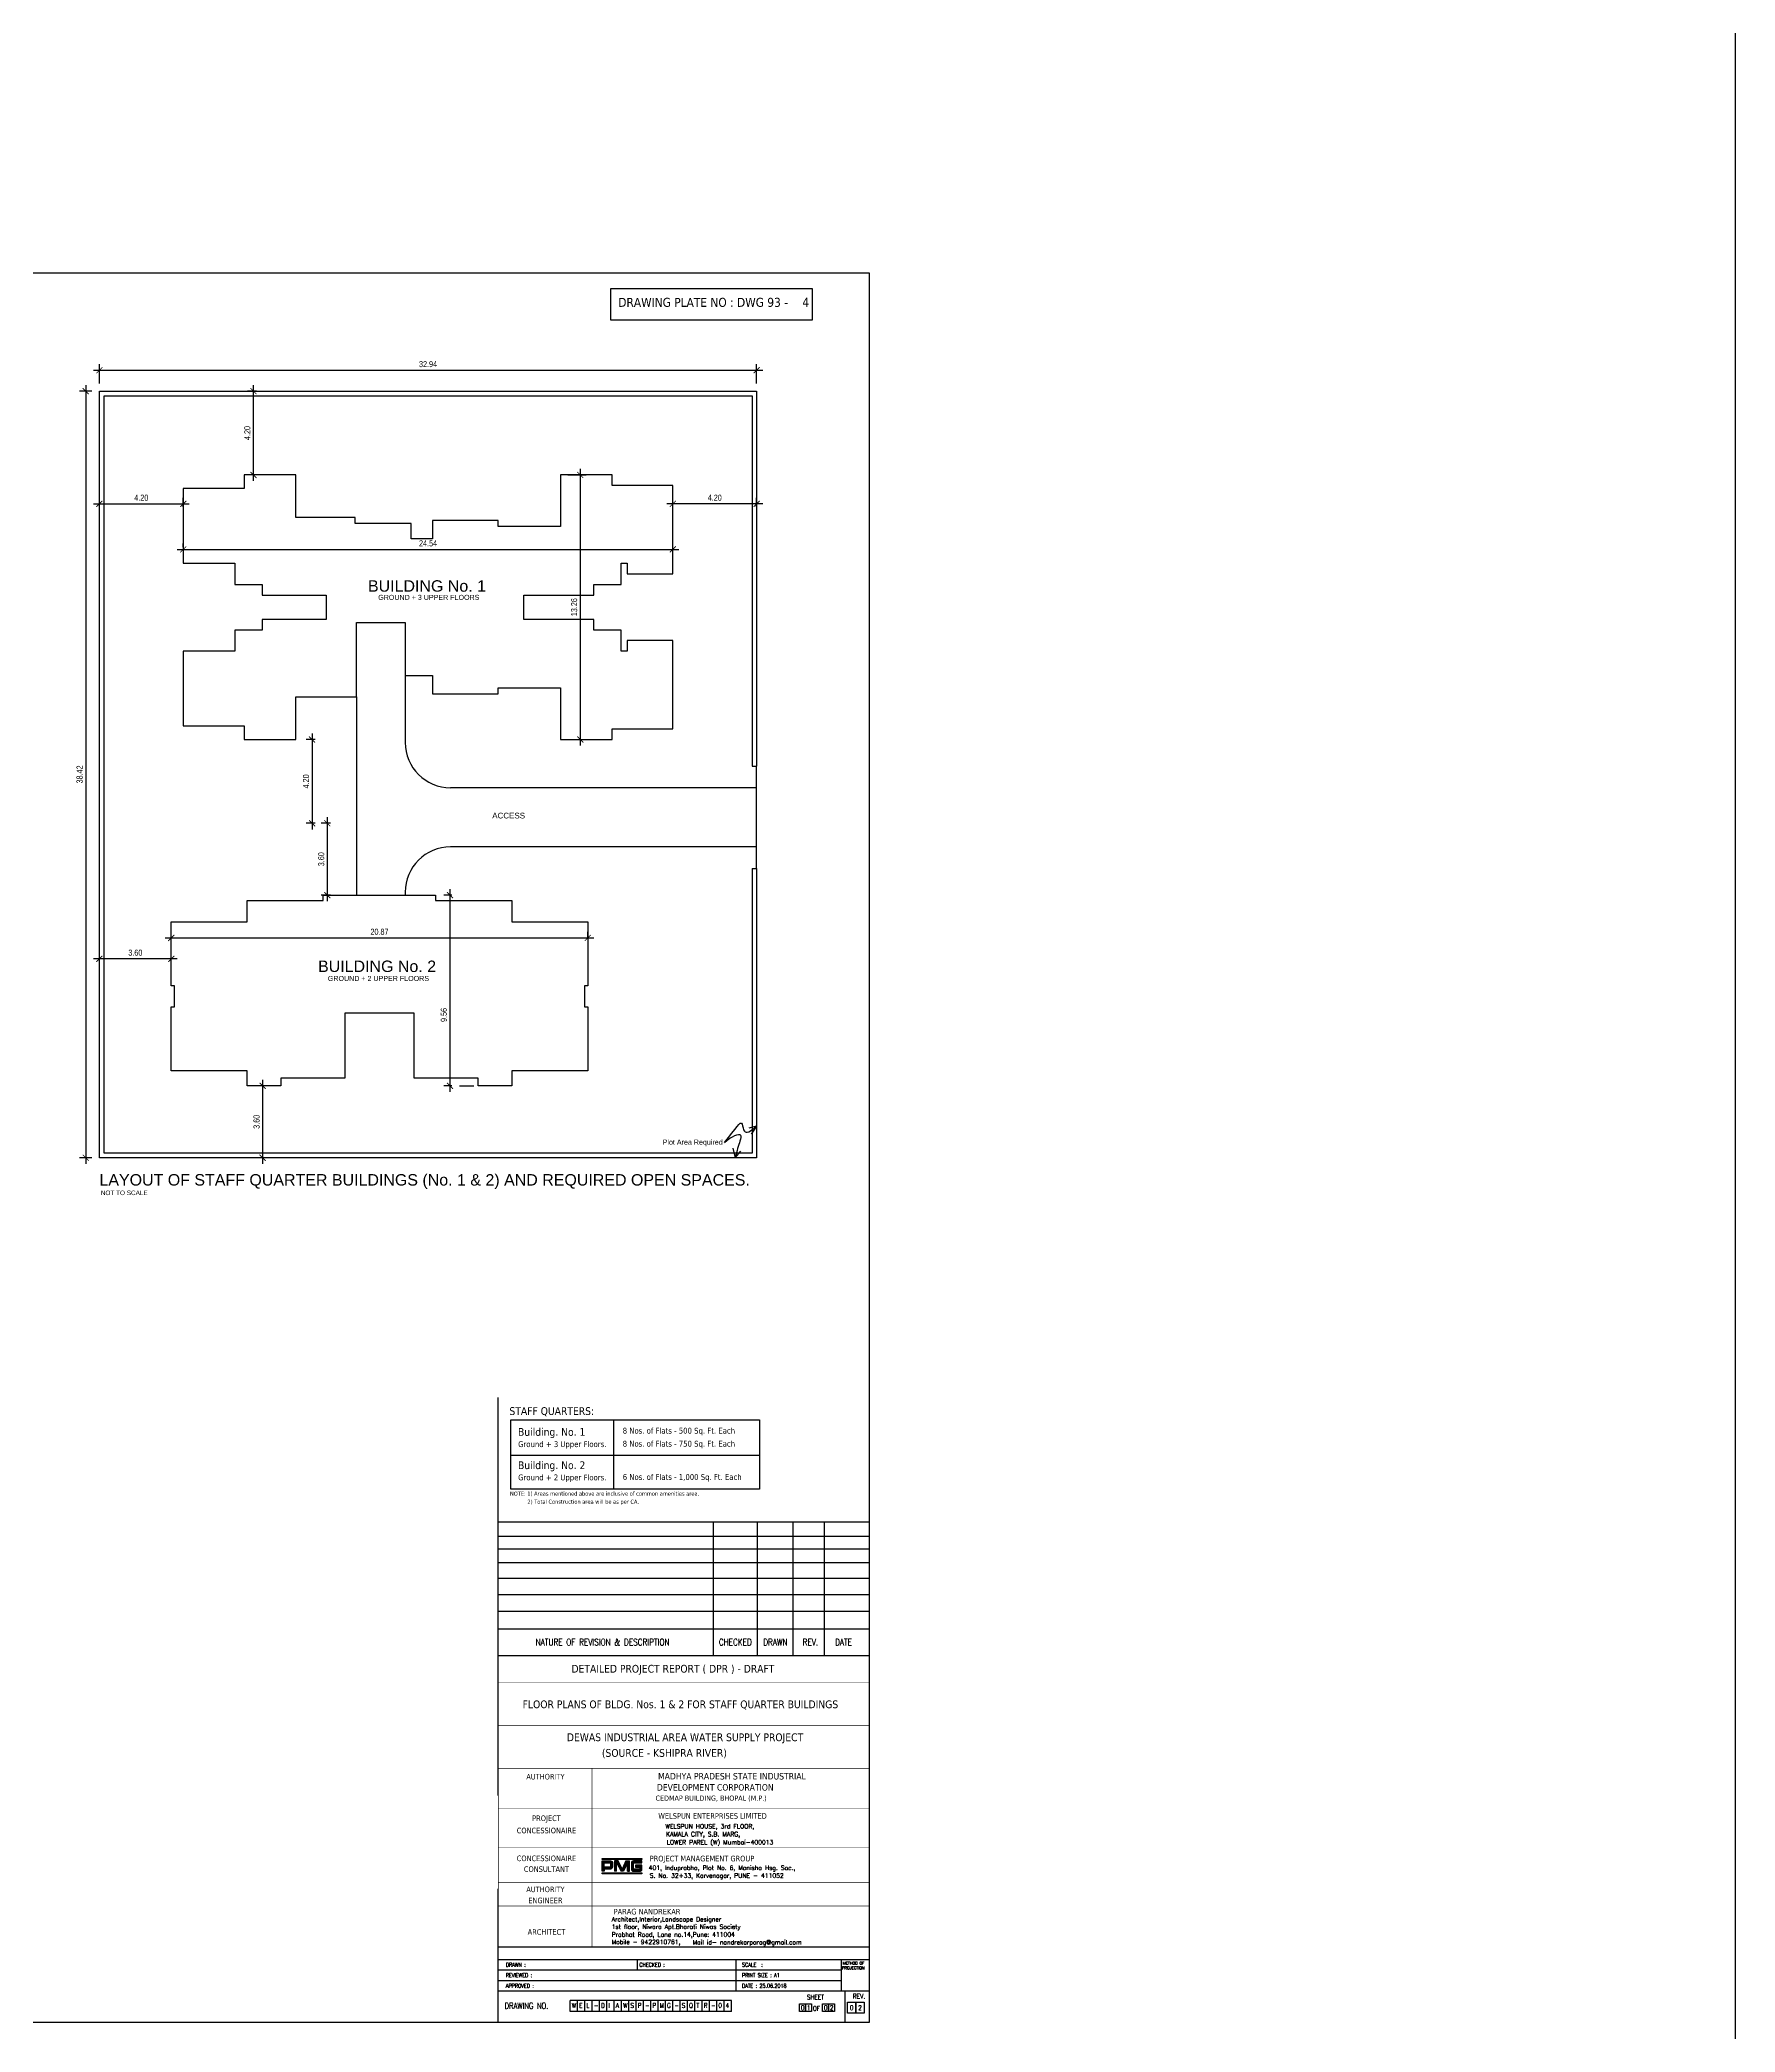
# Model space of a CAD drawing. Header units: metres. Extents: x -1441 to -394, y -133 to 518.
# Drawn here: x -450.4 to -394.3, y -54.9 to 11 of the extents above; entities that cross this region are included whole.
import ezdxf
from ezdxf.enums import TextEntityAlignment as Align

# ---------------------------------------------------------------- set-up
doc = ezdxf.new("R2010")
doc.units = ezdxf.units.M
doc.header["$LTSCALE"] = 25.4
doc.header["$PDMODE"] = 3
doc.layers.get('0').update_dxf_attribs({"linetype": 'CONTINUOUS'})
doc.layers.get('DEFPOINTS').update_dxf_attribs({"linetype": 'CONTINUOUS'})
doc.styles.add('COMPLEX', font='complex')
doc.styles.add('logo', font='tahoma.ttf', dxfattribs={"height": 0.0508})
doc.styles.add('ROMAND', font='romand__.ttf', dxfattribs={"height": 0.00508})
doc.styles.add('ROMANS', font='romans')
doc.styles.add('S1', font='ROMANS1')
doc.styles.get("Standard").update_dxf_attribs({"font": 'ARIALN.TTF'})
doc.styles.add('STYLE3', font='arial.ttf')
doc.dimstyles.get("Standard").update_dxf_attribs({"dimscale": 0, "dimtxt": 0.2, "dimasz": 0.2, "dimexe": 0.2, "dimexo": 0.25, "dimgap": 0.1, "dimtad": 1, "dimtoh": 1, "dimzin": 0, "dimdsep": 46, "dimtxsty": 'Standard', "dimblk1": 'ARCHTICK', "dimblk2": 'ARCHTICK', "dimsah": 1, "dimcen": 0, "dimdle": 0.2, "dimclrd": 8, "dimclre": 8, "dimclrt": 3, "dimadec": 0, "dimazin": 0, "dimtfac": 1, "dimtmove": 0, "dimatfit": 3, "dimldrblk": 'ARCHTICK', "dimfxl": 25.4, "dimfrac": 1, "dimtolj": 1, "dimtzin": 0, "dimarcsym": 0})

# ---------------------------------------------------------------- blocks, each defined once
blk = doc.blocks.new('_ARCHTICK')
at = {"color": 0, "linetype": 'ByBlock', "const_width": 0.15}
blk.add_lwpolyline([(-0.5, -0.5), (0.5, 0.5)], dxfattribs=at)
blk = doc.blocks.new('*D21')
at = {"color": 8, "lineweight": -2, "transparency": 16777216}
for p, q in [((-446.252, -18.707), (-432.078, -18.707)), ((-446.052, -18.737), (-446.052, -18.507)), ((-432.278, -18.737), (-432.278, -18.507))]:
    blk.add_line(p, q, dxfattribs=at)
at = {"layer": 'DEFPOINTS', "color": 0, "transparency": 16777216}
for p in [(-446.052, -18.987), (-432.278, -18.707), (-432.278, -18.987)]:
    blk.add_point(p, dxfattribs=at)
at = {"color": 8, "lineweight": -2, "transparency": 16777216, "xscale": 0.2, "yscale": 0.2, "zscale": 0.2, "rotation": 180}
blk.add_blockref('_ARCHTICK', (-446.052, -18.707), dxfattribs=at)
at = {"color": 8, "lineweight": -2, "transparency": 16777216, "xscale": 0.2, "yscale": 0.2, "zscale": 0.2}
blk.add_blockref('_ARCHTICK', (-432.278, -18.707), dxfattribs=at)
at = {"color": 5, "transparency": 16777216, "insert": (-439.165, -18.505), "char_height": 0.2, "attachment_point": 5}
blk.add_mtext('\\A1;20.87', dxfattribs=at)
blk = doc.blocks.new('*D30')
at = {"color": 8, "lineweight": -2, "transparency": 16777216}
for p, q in [((-448.628, 0.071), (-426.49, 0.071)), ((-448.428, -0.37), (-448.428, 0.271)), ((-426.69, -0.37), (-426.69, 0.271))]:
    blk.add_line(p, q, dxfattribs=at)
at = {"layer": 'DEFPOINTS', "color": 0, "transparency": 16777216}
for p in [(-426.69, 0.071), (-448.428, -0.62), (-426.69, -0.62)]:
    blk.add_point(p, dxfattribs=at)
at = {"color": 8, "lineweight": -2, "transparency": 16777216, "xscale": 0.2, "yscale": 0.2, "zscale": 0.2, "rotation": 180}
blk.add_blockref('_ARCHTICK', (-448.428, 0.071), dxfattribs=at)
at = {"color": 8, "lineweight": -2, "transparency": 16777216, "xscale": 0.2, "yscale": 0.2, "zscale": 0.2}
blk.add_blockref('_ARCHTICK', (-426.69, 0.071), dxfattribs=at)
at = {"color": 5, "transparency": 16777216, "insert": (-437.559, 0.273), "char_height": 0.2, "attachment_point": 5}
blk.add_mtext('\\A1;32.94', dxfattribs=at)
blk = doc.blocks.new('*D22')
at = {"color": 8, "lineweight": -2, "transparency": 16777216}
for p, q in [((-443.229, -0.62), (-443.533, -0.62)), ((-443.333, -3.592), (-443.333, -0.42)), ((-443.229, -3.392), (-443.533, -3.392))]:
    blk.add_line(p, q, dxfattribs=at)
at = {"layer": 'DEFPOINTS', "color": 0, "transparency": 16777216}
for p in [(-443.333, -0.62), (-442.979, -0.62), (-442.979, -3.392)]:
    blk.add_point(p, dxfattribs=at)
at = {"color": 8, "lineweight": -2, "transparency": 16777216, "xscale": 0.2, "yscale": 0.2, "zscale": 0.2}
for p, rotation in [((-443.333, -0.62), 90), ((-443.333, -3.392), 270)]:
    blk.add_blockref('_ARCHTICK', p, dxfattribs=dict(at, rotation=rotation))
at = {"color": 5, "transparency": 16777216, "insert": (-443.535, -2.006), "char_height": 0.2, "attachment_point": 5, "rotation": 90}
blk.add_mtext('\\A1;4.20', dxfattribs=at)
blk = doc.blocks.new('*D23')
at = {"color": 8, "lineweight": -2, "transparency": 16777216}
for p, q in [((-448.628, -4.348), (-445.456, -4.348)), ((-448.428, -4.452), (-448.428, -4.148)), ((-445.656, -4.452), (-445.656, -4.148))]:
    blk.add_line(p, q, dxfattribs=at)
at = {"layer": 'DEFPOINTS', "color": 0, "transparency": 16777216}
for p in [(-445.656, -4.348), (-448.428, -4.702), (-445.656, -4.702)]:
    blk.add_point(p, dxfattribs=at)
at = {"color": 8, "lineweight": -2, "transparency": 16777216, "xscale": 0.2, "yscale": 0.2, "zscale": 0.2, "rotation": 180}
blk.add_blockref('_ARCHTICK', (-448.428, -4.348), dxfattribs=at)
at = {"color": 8, "lineweight": -2, "transparency": 16777216, "xscale": 0.2, "yscale": 0.2, "zscale": 0.2}
blk.add_blockref('_ARCHTICK', (-445.656, -4.348), dxfattribs=at)
at = {"color": 5, "transparency": 16777216, "insert": (-447.042, -4.146), "char_height": 0.2, "attachment_point": 5}
blk.add_mtext('\\A1;4.20', dxfattribs=at)
blk = doc.blocks.new('*D24')
at = {"color": 8, "lineweight": -2, "transparency": 16777216}
for p, q in [((-426.49, -4.348), (-429.662, -4.348)), ((-429.462, -4.452), (-429.462, -4.148)), ((-426.69, -4.452), (-426.69, -4.148))]:
    blk.add_line(p, q, dxfattribs=at)
at = {"layer": 'DEFPOINTS', "color": 0, "transparency": 16777216}
for p in [(-429.462, -4.348), (-429.462, -4.702), (-426.69, -4.702)]:
    blk.add_point(p, dxfattribs=at)
at = {"color": 8, "lineweight": -2, "transparency": 16777216, "xscale": 0.2, "yscale": 0.2, "zscale": 0.2, "rotation": 180}
blk.add_blockref('_ARCHTICK', (-429.462, -4.348), dxfattribs=at)
at = {"color": 8, "lineweight": -2, "transparency": 16777216, "xscale": 0.2, "yscale": 0.2, "zscale": 0.2}
blk.add_blockref('_ARCHTICK', (-426.69, -4.348), dxfattribs=at)
at = {"color": 5, "transparency": 16777216, "insert": (-428.076, -4.146), "char_height": 0.2, "attachment_point": 5}
blk.add_mtext('\\A1;4.20', dxfattribs=at)
blk = doc.blocks.new('*D25')
at = {"color": 8, "lineweight": -2, "transparency": 16777216}
for p, q in [((-441.289, -12.143), (-441.593, -12.143)), ((-441.393, -11.943), (-441.393, -15.115)), ((-441.289, -14.915), (-441.593, -14.915))]:
    blk.add_line(p, q, dxfattribs=at)
at = {"layer": 'DEFPOINTS', "color": 0, "transparency": 16777216}
for p in [(-441.039, -12.143), (-441.393, -14.915), (-441.039, -14.915)]:
    blk.add_point(p, dxfattribs=at)
at = {"color": 8, "lineweight": -2, "transparency": 16777216, "xscale": 0.2, "yscale": 0.2, "zscale": 0.2}
for p, rotation in [((-441.393, -12.143), 90), ((-441.393, -14.915), 270)]:
    blk.add_blockref('_ARCHTICK', p, dxfattribs=dict(at, rotation=rotation))
at = {"color": 5, "transparency": 16777216, "insert": (-441.595, -13.529), "char_height": 0.2, "attachment_point": 5, "rotation": 90}
blk.add_mtext('\\A1;4.20', dxfattribs=at)
blk = doc.blocks.new('*D26')
at = {"color": 8, "lineweight": -2, "transparency": 16777216}
for p, q in [((-445.856, -5.856), (-429.262, -5.856)), ((-445.656, -5.784), (-445.656, -5.656)), ((-429.462, -6.136), (-429.462, -5.656))]:
    blk.add_line(p, q, dxfattribs=at)
at = {"layer": 'DEFPOINTS', "color": 0, "transparency": 16777216}
for p in [(-429.462, -5.856), (-445.656, -6.034), (-429.462, -6.386)]:
    blk.add_point(p, dxfattribs=at)
at = {"color": 8, "lineweight": -2, "transparency": 16777216, "xscale": 0.2, "yscale": 0.2, "zscale": 0.2, "rotation": 180}
blk.add_blockref('_ARCHTICK', (-445.656, -5.856), dxfattribs=at)
at = {"color": 8, "lineweight": -2, "transparency": 16777216, "xscale": 0.2, "yscale": 0.2, "zscale": 0.2}
blk.add_blockref('_ARCHTICK', (-429.462, -5.856), dxfattribs=at)
at = {"color": 5, "transparency": 16777216, "insert": (-437.559, -5.654), "char_height": 0.2, "attachment_point": 5}
blk.add_mtext('\\A1;24.54', dxfattribs=at)
blk = doc.blocks.new('*D18')
at = {"color": 8, "lineweight": -2, "transparency": 16777216}
for p, q in [((-440.787, -14.915), (-441.091, -14.915)), ((-440.891, -14.715), (-440.891, -17.491)), ((-440.787, -17.291), (-441.091, -17.291))]:
    blk.add_line(p, q, dxfattribs=at)
at = {"layer": 'DEFPOINTS', "color": 0, "transparency": 16777216}
for p in [(-440.537, -14.915), (-440.891, -17.291), (-440.537, -17.291)]:
    blk.add_point(p, dxfattribs=at)
at = {"color": 8, "lineweight": -2, "transparency": 16777216, "xscale": 0.2, "yscale": 0.2, "zscale": 0.2}
for p, rotation in [((-440.891, -14.915), 90), ((-440.891, -17.291), 270)]:
    blk.add_blockref('_ARCHTICK', p, dxfattribs=dict(at, rotation=rotation))
at = {"color": 5, "transparency": 16777216, "insert": (-441.093, -16.103), "char_height": 0.2, "attachment_point": 5, "rotation": 90}
blk.add_mtext('\\A1;3.60', dxfattribs=at)
blk = doc.blocks.new('*D19')
at = {"color": 8, "lineweight": -2, "transparency": 16777216}
for p, q in [((-445.852, -19.398), (-448.628, -19.398)), ((-448.428, -19.502), (-448.428, -19.198)), ((-446.052, -19.502), (-446.052, -19.198))]:
    blk.add_line(p, q, dxfattribs=at)
at = {"layer": 'DEFPOINTS', "color": 0, "transparency": 16777216}
for p in [(-448.428, -19.398), (-448.428, -19.752), (-446.052, -19.752)]:
    blk.add_point(p, dxfattribs=at)
at = {"color": 8, "lineweight": -2, "transparency": 16777216, "xscale": 0.2, "yscale": 0.2, "zscale": 0.2, "rotation": 180}
blk.add_blockref('_ARCHTICK', (-448.428, -19.398), dxfattribs=at)
at = {"color": 8, "lineweight": -2, "transparency": 16777216, "xscale": 0.2, "yscale": 0.2, "zscale": 0.2}
blk.add_blockref('_ARCHTICK', (-446.052, -19.398), dxfattribs=at)
at = {"color": 5, "transparency": 16777216, "insert": (-447.24, -19.196), "char_height": 0.2, "attachment_point": 5}
blk.add_mtext('\\A1;3.60', dxfattribs=at)
blk = doc.blocks.new('*D20')
at = {"color": 8, "lineweight": -2, "transparency": 16777216}
for p, q in [((-442.925, -23.601), (-443.229, -23.601)), ((-443.029, -23.401), (-443.029, -26.177)), ((-442.925, -25.977), (-443.229, -25.977))]:
    blk.add_line(p, q, dxfattribs=at)
at = {"layer": 'DEFPOINTS', "color": 0, "transparency": 16777216}
for p in [(-442.675, -23.601), (-443.029, -25.977), (-442.675, -25.977)]:
    blk.add_point(p, dxfattribs=at)
at = {"color": 8, "lineweight": -2, "transparency": 16777216, "xscale": 0.2, "yscale": 0.2, "zscale": 0.2}
for p, rotation in [((-443.029, -23.601), 90), ((-443.029, -25.977), 270)]:
    blk.add_blockref('_ARCHTICK', p, dxfattribs=dict(at, rotation=rotation))
at = {"color": 5, "transparency": 16777216, "insert": (-443.231, -24.789), "char_height": 0.2, "attachment_point": 5, "rotation": 90}
blk.add_mtext('\\A1;3.60', dxfattribs=at)
blk = doc.blocks.new('*D27')
at = {"color": 8, "lineweight": -2, "transparency": 16777216}
for p, q in [((-448.678, -0.62), (-449.082, -0.62)), ((-448.882, -0.42), (-448.882, -26.177)), ((-448.678, -25.977), (-449.082, -25.977))]:
    blk.add_line(p, q, dxfattribs=at)
at = {"layer": 'DEFPOINTS', "color": 0, "transparency": 16777216}
for p in [(-448.428, -0.62), (-448.882, -25.977), (-448.428, -25.977)]:
    blk.add_point(p, dxfattribs=at)
at = {"color": 8, "lineweight": -2, "transparency": 16777216, "xscale": 0.2, "yscale": 0.2, "zscale": 0.2}
for p, rotation in [((-448.882, -0.62), 90), ((-448.882, -25.977), 270)]:
    blk.add_blockref('_ARCHTICK', p, dxfattribs=dict(at, rotation=rotation))
at = {"color": 5, "transparency": 16777216, "insert": (-449.084, -13.298), "char_height": 0.2, "attachment_point": 5, "rotation": 90}
blk.add_mtext('\\A1;38.42', dxfattribs=at)
blk = doc.blocks.new('*D28')
at = {"color": 8, "lineweight": -2, "transparency": 16777216}
for p, q in [((-432.525, -3.192), (-432.525, -12.343)), ((-432.933, -3.392), (-432.325, -3.392)), ((-432.933, -12.143), (-432.325, -12.143))]:
    blk.add_line(p, q, dxfattribs=at)
at = {"layer": 'DEFPOINTS', "color": 0, "transparency": 16777216}
for p in [(-433.183, -3.392), (-433.183, -12.143), (-432.525, -12.143)]:
    blk.add_point(p, dxfattribs=at)
at = {"color": 8, "lineweight": -2, "transparency": 16777216, "xscale": 0.2, "yscale": 0.2, "zscale": 0.2}
for p, rotation in [((-432.525, -3.392), 90), ((-432.525, -12.143), 270)]:
    blk.add_blockref('_ARCHTICK', p, dxfattribs=dict(at, rotation=rotation))
at = {"color": 5, "transparency": 16777216, "insert": (-432.727, -7.767), "char_height": 0.2, "attachment_point": 5, "rotation": 90}
blk.add_mtext('\\A1;13.26', dxfattribs=at)
blk = doc.blocks.new('*D29')
at = {"color": 8, "lineweight": -2, "transparency": 16777216}
for p, q in [((-436.835, -17.091), (-436.835, -23.801)), ((-436.773, -17.291), (-437.035, -17.291)), ((-436.773, -23.601), (-437.035, -23.601))]:
    blk.add_line(p, q, dxfattribs=at)
at = {"layer": 'DEFPOINTS', "color": 0, "transparency": 16777216}
for p in [(-436.523, -17.291), (-436.835, -23.601), (-436.523, -23.601)]:
    blk.add_point(p, dxfattribs=at)
at = {"color": 8, "lineweight": -2, "transparency": 16777216, "xscale": 0.2, "yscale": 0.2, "zscale": 0.2}
for p, rotation in [((-436.835, -17.291), 90), ((-436.835, -23.601), 270)]:
    blk.add_blockref('_ARCHTICK', p, dxfattribs=dict(at, rotation=rotation))
at = {"color": 5, "transparency": 16777216, "insert": (-437.037, -21.255), "char_height": 0.2, "attachment_point": 5, "rotation": 90}
blk.add_mtext('\\A1;9.56', dxfattribs=at)

msp = doc.modelspace()

# ---------------------------------------------------------------- hatches: boundary and pattern name
h = msp.add_hatch(color=140)
h.dxf.hatch_style = 1
h.paths.add_polyline_path([(-430.49, -49.19), (-430.49, -49.153), (-431.799, -49.153), (-431.799, -49.19)])
h = msp.add_hatch(color=140)
h.dxf.hatch_style = 1
h.paths.add_polyline_path([(-431.799, -49.238), (-431.799, -49.578), (-431.732, -49.578), (-431.732, -49.506), (-431.517, -49.506, 0.411687), (-431.461, -49.449), (-431.461, -49.288, 0.386669), (-431.515, -49.238)])
h.paths.add_polyline_path([(-431.529, -49.305), (-431.529, -49.439), (-431.73, -49.439), (-431.73, -49.305)], flags=16)
h = msp.add_hatch(color=140)
h.dxf.hatch_style = 1
h.paths.add_polyline_path([(-431.177, -49.578), (-431.095, -49.578), (-430.978, -49.32), (-430.967, -49.32), (-430.967, -49.578), (-430.895, -49.578), (-430.895, -49.238), (-431.014, -49.238), (-431.128, -49.486), (-431.144, -49.486), (-431.275, -49.238), (-431.394, -49.238), (-431.394, -49.578), (-431.327, -49.578), (-431.327, -49.315), (-431.31, -49.315)])
h = msp.add_hatch(color=140)
h.dxf.hatch_style = 1
h.paths.add_polyline_path([(-430.49, -49.305), (-430.49, -49.238), (-430.766, -49.238, 0.502438), (-430.831, -49.307), (-430.831, -49.53, 0.243741), (-430.794, -49.578), (-430.534, -49.578, 0.245987), (-430.491, -49.539), (-430.491, -49.38), (-430.693, -49.38), (-430.693, -49.441), (-430.558, -49.441), (-430.558, -49.511), (-430.753, -49.511), (-430.762, -49.511), (-430.762, -49.305)])
h = msp.add_hatch(color=140)
h.dxf.hatch_style = 1
h.paths.add_polyline_path([(-431.799, -49.626), (-431.799, -49.664), (-430.491, -49.664), (-430.491, -49.626)])

# ---------------------------------------------------------------- linework, layer by layer
at = {"color": 8}
for p, q in [((-438.313, -10.03), (-438.313, -12.239)), ((-439.922, -10.729), (-439.922, -17.291)), ((-426.69, -16.409), (-426.69, -13.024)), ((-426.69, -13.739), (-436.813, -13.739)), ((-426.69, -15.695), (-436.813, -15.695)), ((-438.313, -17.195), (-438.313, -17.291)), ((-436.523, -23.601), (-436.049, -23.601)), ((-426.69, -24.932), (-426.949, -25)), ((-426.69, -24.932), (-426.877, -25.203)), ((-427.475, -25.658), (-427.404, -25.977)), ((-427.404, -25.977), (-427.217, -25.76))]:
    msp.add_line(p, q, dxfattribs=at)
at = {"color": 7}
for p, q in [((-426.841, -13.024), (-426.69, -13.024)), ((-426.841, -16.409), (-426.69, -16.409)), ((-431.413, -36.943), (-431.413, -34.651)), ((-434.826, -35.813), (-426.592, -35.813))]:
    msp.add_line(p, q, dxfattribs=at)
for p, q in [((-435.236, -47.076), (-435.236, -33.905)), ((-435.236, -38.024), (-422.969, -38.024)), ((-428.122, -42.441), (-428.122, -38.024)), ((-426.661, -42.441), (-426.661, -38.024)), ((-425.483, -42.441), (-425.483, -38.024)), ((-424.441, -42.441), (-424.441, -38.024)), ((-435.236, -38.497), (-422.969, -38.497)), ((-435.236, -38.918), (-422.969, -38.918)), ((-435.236, -39.365), (-422.969, -39.365)), ((-435.236, -39.885), (-422.969, -39.885)), ((-435.236, -40.425), (-422.969, -40.425)), ((-435.236, -40.971), (-422.969, -40.971)), ((-435.236, -41.558), (-422.969, -41.558)), ((-435.236, -42.441), (-422.969, -42.441)), ((-431.799, -49.153), (-430.49, -49.153)), ((-431.799, -49.19), (-431.799, -49.153)), ((-430.49, -49.19), (-431.799, -49.19)), ((-431.394, -49.238), (-431.394, -49.578)), ((-431.275, -49.238), (-431.394, -49.238)), ((-431.327, -49.578), (-431.327, -49.315)), ((-431.327, -49.315), (-431.31, -49.315)), ((-431.31, -49.315), (-431.177, -49.578)), ((-431.144, -49.486), (-431.275, -49.238)), ((-431.014, -49.238), (-431.128, -49.486)), ((-430.978, -49.32), (-431.095, -49.578)), ((-431.014, -49.238), (-430.895, -49.238)), ((-430.967, -49.32), (-430.978, -49.32)), ((-430.967, -49.578), (-430.967, -49.32)), ((-430.895, -49.578), (-430.895, -49.238)), ((-430.49, -49.153), (-430.49, -49.19)), ((-431.799, -49.626), (-430.491, -49.626)), ((-431.799, -49.664), (-431.799, -49.626)), ((-430.491, -49.664), (-431.799, -49.664)), ((-431.327, -49.578), (-431.394, -49.578)), ((-431.095, -49.578), (-431.177, -49.578)), ((-431.128, -49.486), (-431.144, -49.486)), ((-430.967, -49.578), (-430.895, -49.578)), ((-430.491, -49.626), (-430.491, -49.664)), ((-435.236, -54.579), (-435.236, -50.162)), ((-435.236, -52.082), (-422.969, -52.082)), ((-435.236, -52.493), (-422.969, -52.493)), ((-430.641, -52.493), (-430.641, -52.841)), ((-427.382, -52.493), (-427.382, -53.536)), ((-423.899, -52.493), (-423.899, -53.536)), ((-435.236, -52.841), (-423.892, -52.841)), ((-435.236, -53.188), (-423.899, -53.188)), ((-435.236, -53.536), (-422.969, -53.536)), ((-427.523, -53.855), (-432.856, -53.855)), ((-432.856, -54.215), (-432.856, -53.855)), ((-432.614, -54.215), (-432.614, -53.855)), ((-432.372, -54.215), (-432.372, -53.855)), ((-432.129, -54.215), (-432.129, -53.855)), ((-431.887, -54.215), (-431.887, -53.855)), ((-431.644, -54.215), (-431.644, -53.855)), ((-431.402, -54.215), (-431.402, -53.855)), ((-431.16, -54.215), (-431.16, -53.855)), ((-430.917, -54.215), (-430.917, -53.855)), ((-430.675, -54.215), (-430.675, -53.855)), ((-430.432, -54.215), (-430.432, -53.855)), ((-430.19, -54.215), (-430.19, -53.855)), ((-429.948, -54.215), (-429.948, -53.855)), ((-429.705, -54.215), (-429.705, -53.855)), ((-429.463, -54.215), (-429.463, -53.855)), ((-429.22, -54.215), (-429.22, -53.855)), ((-428.978, -54.215), (-428.978, -53.855)), ((-428.736, -54.215), (-428.736, -53.855)), ((-428.493, -54.215), (-428.493, -53.855)), ((-428.251, -54.215), (-428.251, -53.855)), ((-428.008, -54.215), (-428.008, -53.855)), ((-427.766, -54.215), (-427.766, -53.855)), ((-427.523, -54.215), (-427.523, -53.855)), ((-425.269, -54.222), (-425.269, -53.966)), ((-425.269, -53.966), (-425.072, -53.966)), ((-425.072, -54.222), (-425.072, -53.966)), ((-425.072, -53.966), (-424.875, -53.966)), ((-425.072, -53.966), (-425.072, -54.222)), ((-424.875, -53.966), (-424.875, -54.222)), ((-424.508, -54.219), (-424.508, -53.962)), ((-424.508, -53.962), (-424.311, -53.962)), ((-424.311, -54.219), (-424.311, -53.962)), ((-424.311, -53.962), (-424.114, -53.962)), ((-424.311, -53.962), (-424.311, -54.219)), ((-424.114, -53.962), (-424.114, -54.219)), ((-423.769, -53.536), (-423.769, -54.579)), ((-423.684, -54.27), (-423.684, -53.911)), ((-423.684, -53.911), (-423.408, -53.911)), ((-423.408, -54.27), (-423.408, -53.911)), ((-423.408, -53.911), (-423.131, -53.911)), ((-423.408, -53.911), (-423.408, -54.27)), ((-423.131, -53.911), (-423.131, -54.27)), ((-427.523, -54.215), (-432.856, -54.215)), ((-425.072, -54.222), (-425.269, -54.222)), ((-424.875, -54.222), (-425.072, -54.222)), ((-424.311, -54.219), (-424.508, -54.219)), ((-424.114, -54.219), (-424.311, -54.219)), ((-423.408, -54.27), (-423.684, -54.27)), ((-423.131, -54.27), (-423.408, -54.27))]:
    msp.add_line(p, q)
at = {"color": 8}
msp.add_lwpolyline([(-635.608, 76.9), (-394.327, 76.9), (-394.327, -132.924), (-635.608, -132.924)], close=True, dxfattribs=at)
at = {"lineweight": 30}
msp.add_lwpolyline([(-422.969, 3.291), (-422.969, -54.579), (-506.152, -54.579), (-506.152, 3.291)], close=True, dxfattribs=at)
msp.add_lwpolyline([(-431.518, 2.773), (-424.852, 2.773), (-424.852, 1.724), (-431.518, 1.724)], close=True)
at = {"color": 7}
for points in [[(-426.69, -16.409), (-426.69, -25.977), (-448.428, -25.977), (-448.428, -0.62), (-426.69, -0.62), (-426.69, -13.024)], [(-426.841, -16.409), (-426.841, -25.825), (-448.276, -25.825), (-448.276, -0.772), (-426.841, -0.772), (-426.841, -13.024)]]:
    msp.add_lwpolyline(points, dxfattribs=at)
at = {"color": 26}
for points in [[(-438.313, -10.03), (-437.408, -10.03), (-437.408, -10.634), (-435.245, -10.634), (-435.245, -10.434), (-433.183, -10.434), (-433.183, -12.143), (-431.473, -12.143), (-431.473, -11.791), (-429.462, -11.791), (-429.462, -8.874), (-430.97, -8.874), (-430.97, -9.226), (-431.172, -9.226), (-431.172, -8.522), (-432.077, -8.522), (-432.077, -8.17), (-434.387, -8.17), (-434.387, -7.365), (-432.077, -7.365), (-432.077, -7.013), (-431.172, -7.013), (-431.172, -6.309), (-430.97, -6.309), (-430.97, -6.661), (-429.462, -6.661), (-429.462, -3.744), (-431.473, -3.744), (-431.473, -3.392), (-433.183, -3.392), (-433.183, -5.1), (-435.245, -5.1), (-435.245, -4.901), (-437.408, -4.901), (-437.408, -5.504), (-438.112, -5.504), (-438.112, -5.001), (-439.973, -5.001), (-439.973, -4.805), (-441.934, -4.805), (-441.934, -3.392), (-443.644, -3.392), (-443.644, -3.842), (-445.656, -3.842), (-445.656, -6.309), (-444.147, -6.309), (-444.147, -6.309), (-443.946, -6.309), (-443.946, -7.013), (-443.041, -7.013), (-443.041, -7.365), (-440.931, -7.365), (-440.931, -8.17), (-443.041, -8.17), (-443.041, -8.522), (-443.946, -8.522), (-443.946, -9.226), (-444.147, -9.226), (-444.147, -9.226), (-445.656, -9.226), (-445.656, -11.693), (-443.644, -11.693), (-443.644, -12.143), (-441.934, -12.143), (-441.934, -10.729), (-439.922, -10.729), (-439.922, -10.382), (-439.922, -10.382), (-439.922, -8.27), (-438.313, -8.27)], [(-432.278, -18.176), (-432.278, -20.288), (-432.383, -20.288), (-432.383, -20.987), (-432.278, -20.987), (-432.278, -23.099), (-434.792, -23.099), (-434.792, -23.601), (-435.901, -23.601), (-435.901, -23.35), (-438.013, -23.35), (-438.013, -21.192), (-440.316, -21.192), (-440.316, -23.35), (-442.428, -23.35), (-442.428, -23.601), (-443.537, -23.601), (-443.537, -23.099), (-446.052, -23.099), (-446.052, -20.987), (-445.946, -20.987), (-445.946, -20.288), (-446.052, -20.288), (-446.052, -18.176), (-443.537, -18.176), (-443.537, -17.47), (-441.023, -17.47), (-441.023, -17.291), (-437.307, -17.291), (-437.307, -17.47), (-434.792, -17.47), (-434.792, -18.176)]]:
    msp.add_lwpolyline(points, close=True, dxfattribs=at)
at = {"color": 7}
msp.add_lwpolyline([(-434.826, -34.651), (-426.592, -34.651), (-426.592, -36.943), (-434.826, -36.943)], close=True, dxfattribs=at)
at = {"const_width": 0.0163}
for points in [[(-422.969, -43.324), (-435.236, -43.324), (-435.236, -54.579)], [(-435.236, -44.75), (-422.969, -44.75)], [(-435.236, -46.175), (-422.969, -46.175)], [(-432.137, -46.175), (-432.137, -52.082)], [(-435.239, -47.501), (-422.969, -47.501)], [(-435.236, -48.806), (-422.969, -48.806)], [(-435.236, -49.954), (-422.969, -49.954)], [(-435.236, -50.727), (-422.969, -50.727)]]:
    msp.add_lwpolyline(points, dxfattribs=at)
msp.add_lwpolyline([(-431.799, -49.578), (-431.799, -49.238), (-431.515, -49.238, -0.386669), (-431.461, -49.288), (-431.461, -49.449, -0.411687), (-431.517, -49.506), (-431.732, -49.506), (-431.732, -49.578)], format="xyb", close=True)
msp.add_lwpolyline([(-431.73, -49.305), (-431.529, -49.305), (-431.529, -49.439), (-431.73, -49.439), (-431.73, -49.305)])
msp.add_lwpolyline([(-430.49, -49.305), (-430.49, -49.238), (-430.766, -49.238, 0.502438), (-430.831, -49.307), (-430.831, -49.53, 0.243741), (-430.794, -49.578), (-430.534, -49.578, 0.245987), (-430.491, -49.539), (-430.491, -49.38), (-430.693, -49.38), (-430.693, -49.441), (-430.558, -49.441), (-430.558, -49.511), (-430.753, -49.511), (-430.762, -49.511), (-430.762, -49.305), (-430.49, -49.305)], format="xyb")
at = {"color": 8}
for centre, start, end in [((-436.813, -12.239), 180, 270), ((-436.813, -17.195), 90, 180)]:
    msp.add_arc(centre, 1.5, start, end, dxfattribs=at)
for points, knots in [([(-427.756, -25.477), (-427.361, -25.013), (-427.178, -24.614), (-427.12, -25.224), (-426.908, -25.119), (-426.69, -24.932)], [0, 0, 0, 0, 0.985945, 1.354418, 1.912676, 1.912676, 1.912676, 1.912676]), ([(-427.756, -25.477), (-427.502, -25.256), (-427.159, -25.113), (-427.24, -25.431), (-427.348, -25.747), (-427.404, -25.977)], [0, 0, 0, 0, 0.604495, 0.899889, 1.306473, 1.306473, 1.306473, 1.306473])]:
    msp.add_open_spline(points, degree=3, knots=knots, dxfattribs=at)

# ---------------------------------------------------------------- texts
for s, height, style, p in [('DRAWING PLATE NO : DWG 93 -', 0.29766, 'logo', (-431.267, 2.168)), ('STAFF QUARTERS:', 0.25785, 'logo', (-434.867, -34.486)), ('Building. No. 1 ', 0.25785, 'logo', (-434.584, -35.176)), ('8 Nos. of Flats - 500 Sq. Ft. Each', 0.19339, 'logo', (-431.12, -35.103)), ('Ground + 3 Upper Floors.', 0.19339, 'logo', (-434.579, -35.548)), ('8 Nos. of Flats - 750 Sq. Ft. Each', 0.19339, 'logo', (-431.12, -35.534)), ('Building. No. 2 ', 0.25785, 'logo', (-434.584, -36.277)), ('Ground + 2 Upper Floors.', 0.19339, 'logo', (-434.579, -36.649)), ('6 Nos. of Flats - 1,000 Sq. Ft. Each', 0.19339, 'logo', (-431.12, -36.635)), ('NOTE: 1) Areas mentioned above are inclusive of common amenities area.', 0.13537, 'logo', (-434.849, -37.156)), (' 2) Total Construction area will be as per CA.', 0.13537, 'logo', (-434.325, -37.424)), ('DETAILED PROJECT REPORT ( DPR ) - DRAFT', 0.25785, 'logo', (-432.815, -43.009)), ('FLOOR PLANS OF BLDG. Nos. 1 & 2 FOR STAFF QUARTER BUILDINGS ', 0.25785, 'logo', (-434.431, -44.186)), ('DEWAS INDUSTRIAL AREA WATER SUPPLY PROJECT', 0.25785, 'logo', (-432.966, -45.276)), ('(SOURCE - KSHIPRA RIVER)', 0.25785, 'logo', (-431.809, -45.794)), ('401, Induprabha, Plot No. 6, Manisha Hsg. Soc.,', 0.14584, 'COMPLEX', (-430.26, -49.537)), ('PROJECT MANAGEMENT GROUP', 0.18556, 'logo', (-430.227, -49.252)), ('S. No. 32+33, Karvenagar, PUNE - 411052 ', 0.14584, 'COMPLEX', (-430.226, -49.794)), ('Architect,Interior,Landscape Designer', 0.14584, 'COMPLEX', (-431.486, -51.238)), ('1st floor, Niwara Apt.Bharati Niwas Society', 0.14584, 'COMPLEX', (-431.486, -51.487)), ('Prabhat Road, Lane no.14,Pune: 411004', 0.14584, 'COMPLEX', (-431.486, -51.743)), ('Mobile - 9422910761,', 0.14584, 'COMPLEX', (-431.486, -51.991)), (' Mail id- nandrekarparag@gmail.com ', 0.14584, 'COMPLEX', (-428.908, -52))]:
    msp.add_text(s, height=height, dxfattribs=dict(style=style)).set_placement(p)
at = {"color": 1, "style": 'logo'}
msp.add_text('4', height=0.298, dxfattribs=at).set_placement((-425.179, 2.168))
at = {"color": 7, "style": 'STYLE3'}
for s, height, p in [('BUILDING No. 1', 0.37813, (-439.546, -7.254)), ('ACCESS', 0.1891, (-435.436, -14.755)), ('BUILDING No. 2', 0.37813, (-441.197, -19.834)), ('LAYOUT OF STAFF QUARTER BUILDINGS (No. 1 & 2) AND REQUIRED OPEN SPACES.', 0.37813, (-448.427, -26.898)), ('NOT TO SCALE', 0.15125, (-448.381, -27.214))]:
    msp.add_text(s, height=height, dxfattribs=at).set_placement(p)
at = {"color": 146, "style": 'STYLE3'}
for s, p in [('GROUND + 3 UPPER FLOORS', (-439.208, -7.527)), ('GROUND + 2 UPPER FLOORS', (-440.874, -20.132)), ('Plot Area Required', (-429.8, -25.545))]:
    msp.add_text(s, height=0.16823, dxfattribs=at).set_placement(p)
at = {"style": 'ROMANS', "width": 0.8}
for s, height, p in [('NATURE OF REVISION & DESCRIPTION', 0.22086, (-431.786, -41.999)), ('CHECKED', 0.2209, (-427.395, -41.999)), ('DRAWN', 0.2209, (-426.07, -41.999)), ('REV.', 0.2209, (-424.912, -41.999)), ('DATE', 0.2209, (-423.815, -41.999))]:
    msp.add_text(s, height=height, dxfattribs=at).set_placement(p, align=Align.MIDDLE)
for s, height, style, p in [('AUTHORITY ', 0.1859, 'logo', (-433.642, -46.543)), (' DEVELOPMENT CORPORATION', 0.21488, 'logo', (-428.1, -46.911)), ('MADHYA PRADESH STATE INDUSTRIAL ', 0.21488, 'logo', (-427.467, -46.543)), ('CEDMAP BUILDING, BHOPAL (M.P.)', 0.1719, 'logo', (-428.197, -47.247)), ('PROJECT', 0.1859, 'logo', (-433.642, -47.919)), ('WELSPUN ENTERPRISES LIMITED', 0.1859, 'logo', (-428.149, -47.843)), ('WELSPUN HOUSE, 3rd FLOOR,  ', 0.14582, 'COMPLEX', (-428.139, -48.166)), ('CONCESSIONAIRE', 0.1859, 'logo', (-433.642, -48.324)), ('KAMALA CITY, S.B. MARG, ', 0.14582, 'COMPLEX', (-428.413, -48.424)), ('LOWER PAREL (W) Mumbai-400013 ', 0.14582, 'COMPLEX', (-427.853, -48.692)), ('CONCESSIONAIRE', 0.1859, 'logo', (-433.642, -49.245)), ('CONSULTANT', 0.1859, 'logo', (-433.642, -49.602)), ('AUTHORITY ', 0.1859, 'logo', (-433.642, -50.27)), ('ENGINEER ', 0.1859, 'logo', (-433.642, -50.637)), ('PARAG NANDREKAR', 0.1859, 'logo', (-430.316, -51.008)), ('ARCHITECT', 0.1859, 'logo', (-433.642, -51.68))]:
    msp.add_text(s, height=height, dxfattribs=dict(style=style)).set_placement(p, align=Align.CENTER)
for s, height, style, width, p in [('DRAWN :', 0.1305, 'S1', 0.8, (-434.987, -52.736)), ('CHECKED :', 0.1305, 'S1', 0.8, (-430.571, -52.736)), ('SCALE  : ', 0.1305, 'S1', 0.8, (-427.173, -52.736)), ('METHOD OF', 0.0972, 'S1', 0.95, (-423.841, -52.667)), ('APPROVED :', 0.1305, 'S1', 0.8, (-434.987, -53.432)), ('REVIEWED :', 0.1305, 'S1', 0.8, (-434.987, -53.084)), ('PRINT SIZE : A1', 0.13046, 'S1', 0.8, (-427.173, -53.084)), ('DATE : 25.06.2018', 0.13046, 'S1', 0.8, (-427.173, -53.432)), ('PROJECTION', 0.0972, 'S1', 0.95, (-423.868, -52.824)), ('W', 0.155, 'S1', 0.8, (-432.805, -54.095)), ('E', 0.155, 'S1', 0.8, (-432.563, -54.095)), ('L', 0.155, 'S1', 0.8, (-432.32, -54.095)), ('-', 0.155, 'S1', 0.8, (-432.078, -54.095)), ('D', 0.155, 'S1', 0.8, (-431.836, -54.095)), ('I', 0.155, 'S1', 0.8, (-431.593, -54.095)), ('A', 0.155, 'S1', 0.8, (-431.351, -54.095)), ('W', 0.155, 'S1', 0.8, (-431.108, -54.095)), ('S', 0.155, 'S1', 0.8, (-430.866, -54.095)), ('P', 0.155, 'S1', 0.8, (-430.624, -54.095)), ('-', 0.155, 'S1', 0.8, (-430.381, -54.095)), ('P', 0.155, 'S1', 0.8, (-430.139, -54.095)), ('M', 0.155, 'S1', 0.8, (-429.896, -54.095)), ('G', 0.155, 'S1', 0.8, (-429.654, -54.095)), ('-', 0.155, 'S1', 0.8, (-429.412, -54.095)), ('S', 0.155, 'S1', 0.8, (-429.169, -54.095)), ('Q', 0.155, 'S1', 0.8, (-428.927, -54.095)), ('T', 0.155, 'S1', 0.8, (-428.684, -54.095)), ('R', 0.155, 'S1', 0.8, (-428.442, -54.095)), ('-', 0.155, 'S1', 0.8, (-428.199, -54.095)), ('0', 0.155, 'S1', 0.8, (-427.957, -54.095)), ('4', 0.155, 'S1', 0.8, (-427.715, -54.095)), ('REV. ', 0.1631, 'ROMAND', 0.8, (-423.517, -53.793))]:
    msp.add_text(s, height=height, dxfattribs=dict(style=style, width=width)).set_placement(p)
at = {"style": 'S1', "width": 0.8}
for s, height, p in [('DRAWING NO.', 0.20628, (-434.304, -54.029)), ('SHEET', 0.1554, (-424.744, -53.741)), ('OF', 0.1554, (-424.713, -54.114))]:
    msp.add_text(s, height=height, dxfattribs=at).set_placement(p, align=Align.MIDDLE_CENTER)
for s, p in [('0', (-425.167, -54.172)), ('1', (-424.971, -54.172)), ('0', (-424.407, -54.169)), ('2', (-424.21, -54.169)), ('0', (-423.549, -54.169)), ('2', (-423.273, -54.169))]:
    msp.add_text(s, height=0.155, dxfattribs=at).set_placement(p, align=Align.CENTER)

# ---------------------------------------------------------------- dimensions: what is measured, and where the dimension line sits
at = {"color": 7}
for base, p1, p2, text, picture, middle in [((-426.69, 0.071), (-448.428, -0.62), (-426.69, -0.62), '32.94', '*D30', (-437.559, 0.273)), ((-445.656, -4.348), (-448.428, -4.702), (-445.656, -4.702), '4.20', '*D23', (-447.042, -4.146)), ((-429.462, -5.856), (-445.656, -6.034), (-429.462, -6.386), '24.54', '*D26', (-437.559, -5.654)), ((-432.278, -18.707), (-446.052, -18.987), (-432.278, -18.987), '20.87', '*D21', (-439.165, -18.505))]:
    dim = msp.add_linear_dim(base=base, p1=p1, p2=p2, text=text, dimstyle='Standard', override={"dimscale": 1, "dimclrt": 5}, dxfattribs=at)
    dim.commit()
    dim.dimension.update_dxf_attribs({"geometry": picture, "text_midpoint": middle})
for base, p1, p2, angle, text, picture, middle in [((-448.882, -25.977), (-448.428, -0.62), (-448.428, -25.977), 90, '38.42', '*D27', (-449.084, -13.298)), ((-443.333, -0.62), (-442.979, -3.392), (-442.979, -0.62), 90, '4.20', '*D22', (-443.535, -2.006)), ((-432.525, -12.143), (-433.183, -3.392), (-433.183, -12.143), 90, '13.26', '*D28', (-432.727, -7.767)), ((-429.462, -4.348), (-426.69, -4.702), (-429.462, -4.702), 180, '4.20', '*D24', (-428.076, -4.146)), ((-441.393, -14.915), (-441.039, -12.143), (-441.039, -14.915), 270, '4.20', '*D25', (-441.595, -13.529)), ((-440.891, -17.291), (-440.537, -14.915), (-440.537, -17.291), 270, '3.60', '*D18', (-441.093, -16.103)), ((-448.428, -19.398), (-446.052, -19.752), (-448.428, -19.752), 180, '3.60', '*D19', (-447.24, -19.196)), ((-443.029, -25.977), (-442.675, -23.601), (-442.675, -25.977), 270, '3.60', '*D20', (-443.231, -24.789))]:
    dim = msp.add_linear_dim(base=base, p1=p1, p2=p2, angle=angle, text=text, dimstyle='Standard', override={"dimscale": 1, "dimclrt": 5}, dxfattribs=at)
    dim.commit()
    dim.dimension.update_dxf_attribs({"geometry": picture, "text_midpoint": middle})
dim = msp.add_linear_dim(base=(-436.835, -23.601), p1=(-436.523, -17.291), p2=(-436.523, -23.601), angle=90, text='9.56', dimstyle='Standard', override={"dimscale": 1, "dimclrt": 5}, dxfattribs=at)
dim.commit()
dim.dimension.update_dxf_attribs({"geometry": '*D29', "text_midpoint": (-436.835, -21.255), "dimtype": 160})

doc.saveas('drawing.dxf')
